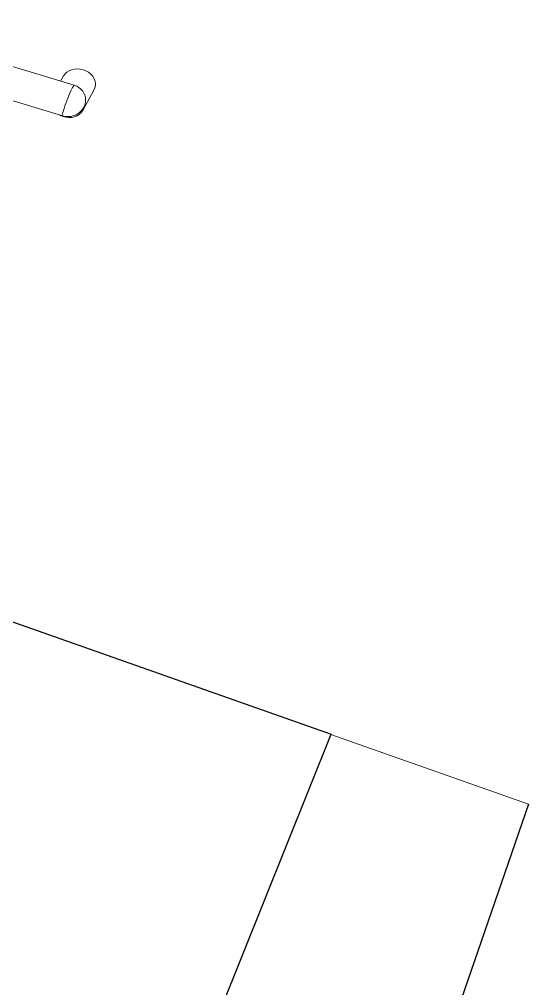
# Model space of a CAD drawing. Header units: millimetres. Extents: x 14140 to 38780, y -11415 to 1223.
# Drawn here: x 23660 to 24827, y -7166 to -4944 of the extents above; entities that cross this region are included whole.
import ezdxf

# ---------------------------------------------------------------- set-up
doc = ezdxf.new("R2010")
doc.units = ezdxf.units.MM
doc.header["$MEASUREMENT"] = 0
for name, color, linetype in [('NewA-Ee_30_40-M_Floors', 7, 'Continuous'), ('NewA-Ee_35_10-M_StairsInternal', 7, 'Continuous'), ('NewA-Ss_25_15_60_05-M_BalustradeAndGuardingSystems', 7, 'Continuous')]:
    doc.layers.add(name, color=color, linetype=linetype)

# ---------------------------------------------------------------- blocks, each defined once
blk = doc.blocks.new('Section Elem_2_1', base_point=(19526.4, -6082.6))
at = {"layer": 'NewA-Ee_35_10-M_StairsInternal', "linetype": 'Continuous'}
for p in [(23304.7, -6205.6), (23932.7, -7685.3)]:
    blk.add_line(p, (24374.3, -6582.2), dxfattribs=at)
blk = doc.blocks.new('Section Elem_3_1', base_point=(19526.4, -6082.6))
at = {"layer": 'NewA-Ee_30_40-M_Floors', "color": 6, "linetype": 'Continuous', "lineweight": 13}
for p, q in [((24827.2, -6742.5), (24374, -6582.9)), ((23932.4, -7686), (24432.5, -7886.7)), ((23932.4, -7686.1), (23932.4, -7686))]:
    blk.add_line(p, q, dxfattribs=at)
at = {"layer": 'NewA-Ee_30_40-M_Floors', "linetype": 'Continuous', "flags": 128}
blk.add_lwpolyline([(24827.2, -6742.5), (24432.5, -7886.7), (24432.5, -7886.8)], dxfattribs=at)
blk = doc.blocks.new('Section Elem_7_1', base_point=(19526.4, -6082.6))
at = {"layer": 'NewA-Ee_30_40-M_Floors', "color": 6, "linetype": 'Continuous', "lineweight": 13}
for p, q in [((22413.8, -7076.6), (22377.8, -7138.4)), ((22678.3, -7182.7), (22413.8, -7076.6)), ((24432.5, -7886.8), (22752.1, -7212.3))]:
    blk.add_line(p, q, dxfattribs=at)
at = {"layer": 'NewA-Ee_30_40-M_Floors', "linetype": 'Continuous'}
blk.add_line((24407.4, -7959.5), (24432.5, -7886.8), dxfattribs=at)
blk = doc.blocks.new('Section Elem_8_1', base_point=(19526.4, -6082.6))
at = {"layer": 'NewA-Ss_25_15_60_05-M_BalustradeAndGuardingSystems', "color": 6, "linetype": 'Continuous', "lineweight": 13}
for p, q in [((23285.3, -4943.8), (23785.7, -5094.8)), ((23764.7, -5068.7), (23769, -5064.7)), ((23769, -5064.7), (23774.1, -5061.5)), ((23774.1, -5061.5), (23779.8, -5059.1)), ((23779.8, -5059.1), (23786.1, -5057.7)), ((23786.1, -5057.7), (23792.7, -5057.2)), ((23792.7, -5057.2), (23799.4, -5057.7)), ((23799.4, -5057.7), (23806, -5059.2)), ((23806, -5059.2), (23812.3, -5061.6)), ((23812.3, -5061.6), (23818.1, -5064.9)), ((23818.1, -5064.9), (23823.3, -5068.9)), ((23761.4, -5073.2), (23754.6, -5085.4)), ((23761.4, -5073.2), (23764.7, -5068.7)), ((23823.3, -5068.9), (23827.6, -5073.5)), ((23827.6, -5073.5), (23831, -5078.6)), ((23831, -5078.6), (23833.3, -5084)), ((23833.3, -5084), (23834.5, -5089.7)), ((23775.8, -5112.6), (23778.1, -5107.5)), ((23778.1, -5107.5), (23780.2, -5103.1)), ((23780.2, -5103.1), (23782.1, -5099.6)), ((23782.1, -5099.6), (23783.7, -5097)), ((23783.7, -5097), (23784.9, -5095.3)), ((23784.9, -5095.3), (23785.7, -5094.8)), ((23785.7, -5094.8), (23788.9, -5095.9)), ((23788.9, -5095.9), (23791.8, -5097.2)), ((23794, -5098.4), (23791.8, -5097.2)), ((23794, -5098.4), (23797.3, -5100.4)), ((23797.3, -5100.4), (23800.1, -5102.6)), ((23800.1, -5102.6), (23802.3, -5104.9)), ((23805.4, -5108.3), (23802.3, -5104.9)), ((23831, -5105.7), (23805.2, -5152.9)), ((23805.4, -5108.3), (23807.2, -5111.1)), ((23833.3, -5100.7), (23831, -5105.7)), ((23834.5, -5095.2), (23833.3, -5100.7)), ((23834.5, -5089.7), (23834.5, -5095.2)), ((23635.5, -5127.5), (23758.8, -5165.1)), ((23766.3, -5136.4), (23768.6, -5130.3)), ((23768.6, -5130.3), (23771, -5124.1)), ((23771, -5124.1), (23773.4, -5118.2)), ((23773.4, -5118.2), (23775.8, -5112.6)), ((23809.5, -5115.6), (23807.2, -5111.1)), ((23809.5, -5115.6), (23810.5, -5118.7)), ((23811.8, -5123.8), (23810.5, -5118.7)), ((23810.7, -5138), (23811.9, -5132.6)), ((23811.8, -5129.2), (23811.8, -5123.8)), ((23811.8, -5129.2), (23811.9, -5132.6)), ((23759.6, -5157.1), (23760.8, -5152.8)), ((23760.8, -5152.8), (23762.4, -5147.8)), ((23762.4, -5147.8), (23764.2, -5142.3)), ((23764.2, -5142.3), (23766.3, -5136.4)), ((23797.7, -5157.4), (23801.8, -5153.7)), ((23804, -5151), (23801.8, -5153.7)), ((23805.2, -5152.9), (23801.8, -5157.5)), ((23804, -5151), (23807.3, -5146.4)), ((23807.5, -5147.8), (23805.2, -5152.9)), ((23807.3, -5146.4), (23808.2, -5144.4)), ((23808.2, -5144.4), (23807.5, -5147.8)), ((23808.2, -5144.4), (23809.6, -5141.3)), ((23810.7, -5138), (23809.6, -5141.3)), ((23754.1, -5164.2), (23751.7, -5162.9)), ((23760.4, -5166.7), (23754.1, -5164.2)), ((23758.4, -5163.1), (23758.8, -5160.6)), ((23758.4, -5164.6), (23758.4, -5163.1)), ((23758.8, -5165.1), (23758.4, -5164.6)), ((23758.8, -5160.6), (23759.6, -5157.1)), ((23762.1, -5165.9), (23758.8, -5165.1)), ((23767, -5168.2), (23760.4, -5166.7)), ((23765.5, -5166.5), (23762.1, -5165.9)), ((23768.8, -5166.7), (23765.5, -5166.5)), ((23773.7, -5168.7), (23767, -5168.2)), ((23768.8, -5166.7), (23771.2, -5166.7)), ((23775.3, -5166.6), (23771.2, -5166.7)), ((23780.3, -5168.3), (23773.7, -5168.7)), ((23779, -5166.1), (23775.3, -5166.6)), ((23782.3, -5165.2), (23779, -5166.1)), ((23786.6, -5166.9), (23780.3, -5168.3)), ((23782.3, -5165.2), (23786.9, -5163.8)), ((23792.4, -5164.6), (23786.6, -5166.9)), ((23790.2, -5162.3), (23786.9, -5163.8)), ((23790.2, -5162.3), (23794.8, -5159.6)), ((23797.5, -5161.4), (23792.4, -5164.6)), ((23797.7, -5157.4), (23794.8, -5159.6)), ((23801.8, -5157.5), (23797.5, -5161.4))]:
    blk.add_line(p, q, dxfattribs=at)

msp = doc.modelspace()

# ---------------------------------------------------------------- block references
at = {"layer": 'NewA-Ee_30_40-M_Floors', "lineweight": 0}
for name in ['Section Elem_3_1', 'Section Elem_7_1']:
    msp.add_blockref(name, (19526.4, -6082.6), dxfattribs=at)
at = {"layer": 'NewA-Ee_35_10-M_StairsInternal', "lineweight": 0}
msp.add_blockref('Section Elem_2_1', (19526.4, -6082.6), dxfattribs=at)
at = {"layer": 'NewA-Ss_25_15_60_05-M_BalustradeAndGuardingSystems', "lineweight": 0}
msp.add_blockref('Section Elem_8_1', (19526.4, -6082.6), dxfattribs=at)

doc.saveas('drawing.dxf')
